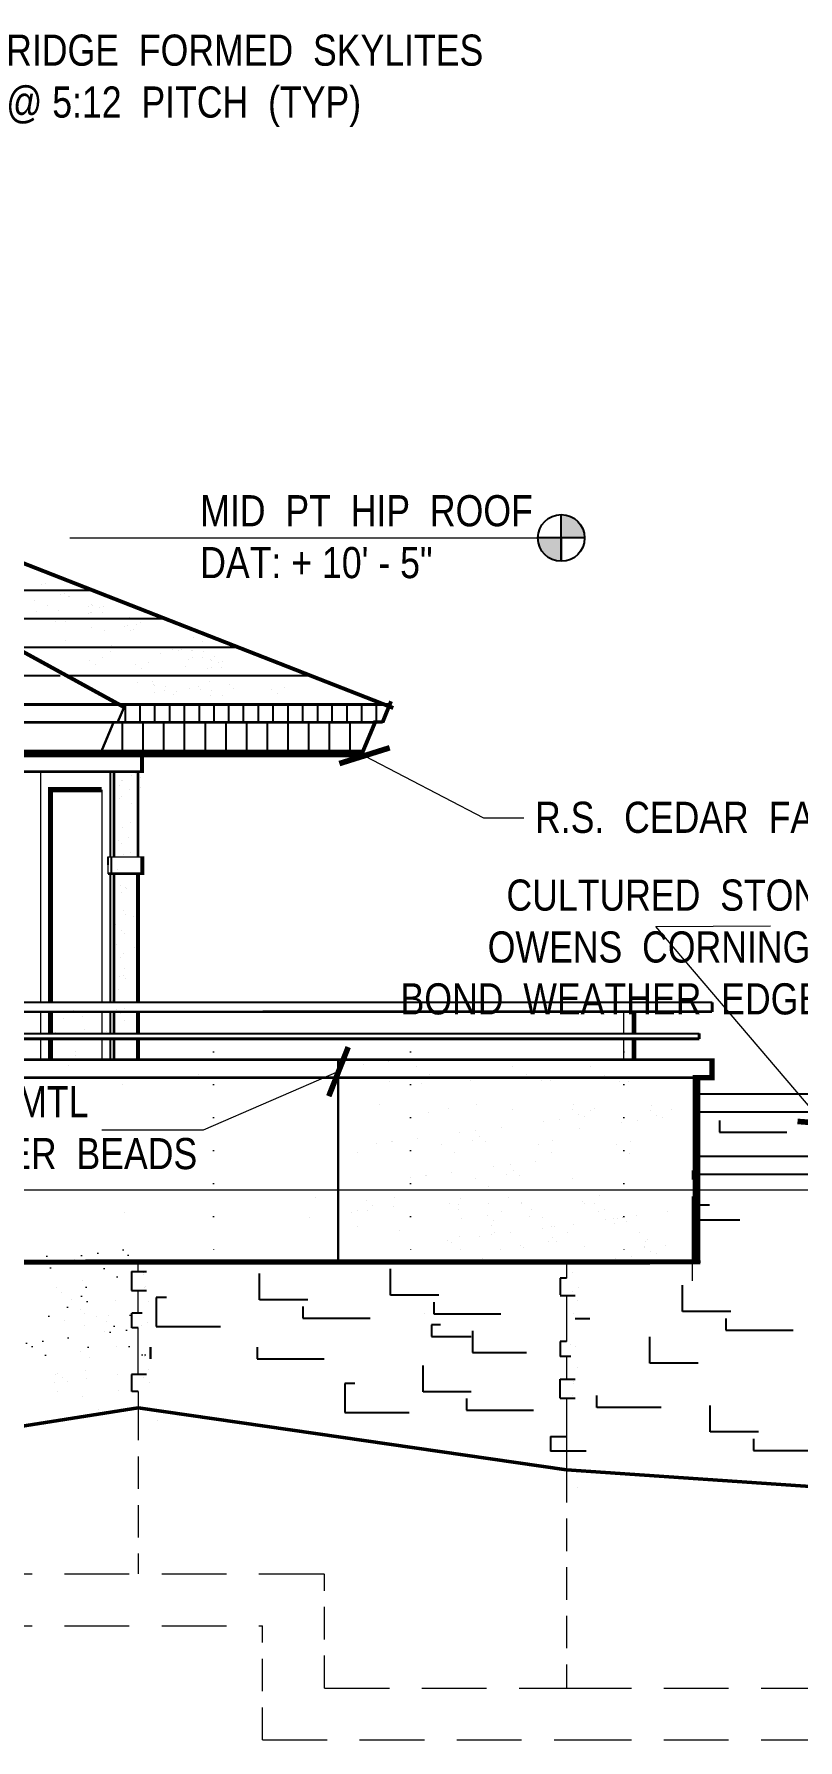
# Model space of a CAD drawing. Header units: inches. Extents: x 913 to 4010, y 85 to 6286.
# Drawn here: x 3521 to 3668.3, y 309.5 to 638.3 of the extents above; entities that cross this region are included whole.
import ezdxf

# ---------------------------------------------------------------- set-up
doc = ezdxf.new("R2010")
doc.units = ezdxf.units.IN
doc.header["$MEASUREMENT"] = 0
doc.linetypes.add('DOT2', pattern=[0.125, 0, -0.125])
doc.linetypes.add('HIDDEN', pattern=[0.375, 0.25, -0.125])
for name, color, linetype, lineweight in [('BALCONY', 7, 'Continuous', 9), ('FINISHED GRADE', 3, 'Continuous', 50), ('FOUNDATION', 7, 'HIDDEN', 20)]:
    doc.layers.add(name, color=color, linetype=linetype, lineweight=lineweight)
for name, color, linetype in [('DIMENSIONS', 3, 'Continuous'), ('LLFOUND', 7, 'Continuous'), ('NORTH_ELEVATION', 7, 'Continuous'), ('SOUTH_ELEVATION', 7, 'Continuous'), ('SOUTH_ELEVATION_TEXT', 7, 'Continuous')]:
    doc.layers.add(name, color=color, linetype=linetype)
doc.styles.add('ARCHENT', font='technical.ttf', dxfattribs={"height": 6})
doc.styles.add('ARCHENTLTD', font='technical.ttf', dxfattribs={"height": 0.1875})
doc.dimstyles.new('ARCHENTLTD', dxfattribs={"dimscale": 0.05, "dimtxt": 0.1875, "dimasz": 3, "dimexe": 9, "dimexo": 1, "dimgap": 2.5, "dimtad": 0, "dimdec": 1, "dimzin": 1, "dimdsep": 46, "dimlunit": 4, "dimtxsty": 'ARCHENTLTD', "dimblk": 'ARCHTICK', "dimcen": 6, "dimclrd": 256, "dimclre": 256, "dimclrt": 256, "dimaunit": 1, "dimadec": 0, "dimazin": 0, "dimtfac": 1, "dimtdec": 1, "dimtofl": 0, "dimtmove": 1, "dimatfit": 3, "dimldrblk": 'ARCHTICK', "dimfxl": 1, "dimfrac": 2, "dimtolj": 1, "dimtzin": 0, "dimlwd": 9, "dimlwe": 9, "dimarcsym": 0})

# ---------------------------------------------------------------- blocks, each defined once
blk = doc.blocks.new('_ArchTick')
at = {"color": 0, "linetype": 'ByBlock', "const_width": 0.15}
blk.add_lwpolyline([(-0.5, -0.5), (0.5, 0.5)], dxfattribs=at)

msp = doc.modelspace()

# ---------------------------------------------------------------- hatches: boundary and pattern name
at = {"layer": 'SOUTH_ELEVATION', "linetype": 'Continuous', "lineweight": 20, "ltscale": 0.75}
h = msp.add_hatch(dxfattribs=at)
h.set_pattern_fill('AR-SAND', scale=6, style=0)
h.set_pattern_definition([(37.5, (2792.197, 1797.09), (-0.37796, 11.56094), [0, -9.12, 0, -10.2, 0, -9.75]), (7.5, (2792.197, 1797.09), (10.61866, 16.93288), [0, -4.92, 0, -8.22, 0, -3.15]), (327.5, (2784.817, 1797.09), (18.68485, 0.033954), [0, -3, 0, -10.8, 0, -14.1]), (317.5, (2784.817, 1797.09), (18.03676, 5.26605), [0, -1.5, 0, -7.08, 0, -8.1])])
h.paths.add_polyline_path([(3541.75, 383.04), (3542.41, 383.04), (3542.41, 404.03), (3472.78, 404.03), (3472.78, 383.04)])
at = {"layer": 'SOUTH_ELEVATION_TEXT', "linetype": 'Continuous', "ltscale": 0.5}
h = msp.add_hatch(color=7, dxfattribs=at)
h.paths.add_polyline_path([(3622.65, 545.7), (3622.65, 541.2), (3627.15, 541.2, 0.414214)])
h.paths.add_polyline_path([(3622.65, 536.7), (3622.65, 541.2), (3618.15, 541.2, 0.414214)])

# ---------------------------------------------------------------- linework, layer by layer
at = {"layer": 'BALCONY', "color": 7, "linetype": 'DOT2', "lineweight": 9, "ltscale": 50}
msp.add_line((3634.72, 442.16), (3634.72, 401.64), dxfattribs=at)
at = {"layer": 'DIMENSIONS', "color": 7, "linetype": 'Continuous', "lineweight": 9, "ltscale": 150}
msp.add_line((3527.87, 541.2), (3622.65, 541.2), dxfattribs=at)
at = {"layer": 'FINISHED GRADE', "color": 3}
for p, q in [((3503.38, 367.52, -0.34), (3541, 373.52)), ((3541, 373.52), (3623.62, 361.52)), ((3623.62, 361.52), (3712.35, 355.55))]:
    msp.add_line(p, q, dxfattribs=at)
at = {"layer": 'FOUNDATION', "color": 7, "ltscale": 25}
for p, q in [((3541, 373.52), (3541, 341.49)), ((3623.68, 361.52), (3623.68, 319.49))]:
    msp.add_line(p, q, dxfattribs=at)
at = {"layer": 'FOUNDATION', "ltscale": 25}
for p, q in [((3577, 319.49), (3577, 341.49)), ((3565, 309.49), (3565, 331.49))]:
    msp.add_line(p, q, dxfattribs=at)
at = {"layer": 'NORTH_ELEVATION', "color": 93, "linetype": 'Continuous', "ltscale": 0.5}
for p, q in [((3497.14, 531.16), (3532.12, 531.16)), ((3507.17, 525.66), (3546.18, 525.66)), ((3517.2, 520.16), (3560.23, 520.16)), ((3299.14, 514.66), (3525.95, 514.66)), ((3527.22, 514.66), (3574.29, 514.66)), ((3538.54, 509.16), (3538.54, 505.66)), ((3541.37, 509.16), (3541.37, 505.66)), ((3544.2, 509.16), (3544.2, 505.66)), ((3547.07, 509.16), (3547.07, 505.66)), ((3549.9, 509.16), (3549.9, 505.66)), ((3552.77, 509.16), (3552.77, 505.66)), ((3555.6, 509.16), (3555.6, 505.66)), ((3558.48, 509.16), (3558.48, 505.66)), ((3561.31, 509.16), (3561.31, 505.66)), ((3564.18, 509.16), (3564.18, 505.66)), ((3567.01, 509.16), (3567.01, 505.66)), ((3569.88, 509.16), (3569.88, 505.66)), ((3572.71, 509.16), (3572.71, 505.66)), ((3575.59, 509.16), (3575.59, 505.66)), ((3578.41, 509.16), (3578.41, 505.66)), ((3581.29, 509.16), (3581.29, 505.66)), ((3584.12, 509.16), (3584.12, 505.66)), ((3586.95, 509.16), (3586.95, 505.66)), ((2431, 505.66), (3588.17, 505.66))]:
    msp.add_line(p, q, dxfattribs=at)
at = {"layer": 'NORTH_ELEVATION', "color": 93, "linetype": 'Continuous', "lineweight": 20, "ltscale": 0.5}
for p, q in [((3522.45, 532.16), (3522.45, 532.16)), ((3526.13, 530.3), (3526.13, 530.3)), ((3527.59, 529.93), (3527.59, 529.93)), ((3521.38, 526.96), (3521.38, 526.96)), ((3523.53, 528.21), (3523.53, 528.21)), ((3531.44, 526.57), (3531.44, 526.57)), ((3533.58, 527.82), (3533.58, 527.82)), ((3525.06, 525.11), (3525.06, 525.11)), ((3532.05, 523.86), (3532.05, 523.86)), ((3539.48, 523.35), (3539.48, 523.35)), ((3540.72, 524.59), (3540.72, 524.59)), ((3526.96, 521.36), (3526.96, 521.36)), ((3535.82, 520.48), (3535.82, 520.48)), ((3545.48, 520.24), (3545.48, 520.24)), ((3547.61, 519.78), (3547.61, 519.78)), ((3532.85, 516.89), (3532.85, 516.89)), ((3534.09, 518.13), (3534.09, 518.13)), ((3542.95, 517.25), (3542.95, 517.25)), ((3550.78, 517.85), (3550.78, 517.85)), ((3556.6, 517.24), (3556.6, 517.24)), ((3540.98, 513.32), (3540.98, 513.32)), ((3541.71, 516.01), (3541.71, 516.01)), ((3554.45, 516), (3554.45, 516)), ((3543.98, 512.89), (3543.98, 512.89)), ((3544.15, 511.39), (3544.15, 511.39)), ((3546.3, 512.64), (3546.3, 512.64)), ((3555.16, 511.76), (3555.16, 511.76)), ((3558.69, 512.94), (3558.69, 512.94)), ((3559.5, 512.21), (3559.5, 512.21)), ((3567.94, 511.19), (3567.94, 511.19)), ((3569.18, 512.42), (3569.18, 512.42))]:
    msp.add_line(p, q, dxfattribs=at)
at = {"layer": 'NORTH_ELEVATION', "color": 83, "linetype": 'Continuous', "lineweight": 20, "ltscale": 0.5}
for p, q in [((3523.14, 532.39), (3523.14, 532.39)), ((3526.81, 530.53), (3526.81, 530.53)), ((3531.95, 528.3), (3531.95, 528.3)), ((3532.12, 526.8), (3532.12, 526.8)), ((3534.27, 528.05), (3534.27, 528.05)), ((3540.16, 523.58), (3540.16, 523.58)), ((3541.4, 524.82), (3541.4, 524.82)), ((3548.29, 520.01), (3548.29, 520.01)), ((3551.28, 519.58), (3551.28, 519.58)), ((3551.46, 518.08), (3551.46, 518.08)), ((3553.6, 519.33), (3553.6, 519.33)), ((3554.96, 517.72), (3554.96, 517.72)), ((3557.28, 517.47), (3557.28, 517.47)), ((3555.13, 516.23), (3555.13, 516.23))]:
    msp.add_line(p, q, dxfattribs=at)
at = {"layer": 'NORTH_ELEVATION', "color": 93, "linetype": 'Continuous', "lineweight": 30, "ltscale": 0.5}
msp.add_line((1372.12, 509.16), (3589.58, 509.16), dxfattribs=at)
at = {"layer": 'NORTH_ELEVATION', "color": 7, "linetype": 'Continuous', "ltscale": 0.5}
for q in [(3580.55, 499.66), (3580.55, 499.66), (3584.21, 499.66)]:
    msp.add_line((2564.37, 499.66), q, dxfattribs=at)
at = {"layer": 'NORTH_ELEVATION', "color": 49, "linetype": 'Continuous', "ltscale": 0.25}
msp.add_line((3541.75, 499.66), (3541.75, 496.16), dxfattribs=at)
at = {"layer": 'NORTH_ELEVATION', "color": 7, "linetype": 'Continuous', "lineweight": 9, "ltscale": 0.5}
for p, q in [((3522.19, 496.16, -1), (3522.19, 451.66, -1)), ((3522.19, 449.85, -1), (3522.19, 445.66, -1)), ((3522.19, 444.64, -1), (3522.19, 440.62, -1))]:
    msp.add_line(p, q, dxfattribs=at)
at = {"layer": 'NORTH_ELEVATION', "color": 7, "linetype": 'Continuous', "lineweight": 20, "ltscale": 0.5}
for p, q in [((3534.01, 492.67, -0.34), (3534.01, 451.66, -0.34)), ((3534.01, 449.85, -0.34), (3534.01, 445.66, -0.34)), ((3534.01, 444.64, -0.34), (3534.01, 440.62, -0.34)), ((3525.67, 440.76), (3525.67, 440.76)), ((3527.56, 439.55), (3527.56, 439.55)), ((3552.59, 437.72, 48312), (3552.59, 437.72, 48312)), ((3528.59, 434.56, 48312), (3528.59, 434.56, 48312)), ((3537.96, 435.79, 48312), (3537.96, 435.79, 48312)), ((3538.46, 411.09, 48312), (3538.46, 411.09, 48312)), ((3530.3, 398.11), (3530.3, 398.11)), ((3525.35, 396.62), (3525.35, 396.62)), ((3526.19, 395.66), (3526.19, 395.66)), ((3528.09, 394.45), (3528.09, 394.45)), ((3529.82, 392.51), (3529.82, 392.51)), ((3530.65, 391.75), (3530.65, 391.75)), ((3535.29, 391.37), (3535.29, 391.37)), ((3536.65, 394.1), (3536.65, 394.1)), ((3526.83, 390.25), (3526.83, 390.25)), ((3530.58, 389.44), (3530.58, 389.44)), ((3532.95, 391.06), (3532.95, 391.06)), ((3534.57, 388.16), (3534.57, 388.16)), ((3534.92, 390.09), (3534.92, 390.09)), ((3536.93, 385.42), (3536.93, 385.42)), ((3529.82, 384.39), (3529.82, 384.39)), ((3531.72, 383.18), (3531.72, 383.18)), ((3524.98, 378.36), (3524.98, 378.36)), ((3525.15, 379.88), (3525.15, 379.88)), ((3525.52, 380.11), (3525.52, 380.11)), ((3526.35, 379.35), (3526.35, 379.35)), ((3527.32, 378.67), (3527.32, 378.67)), ((3530.86, 380.77), (3530.86, 380.77)), ((3530.98, 379.15), (3530.98, 379.15)), ((3537.09, 379.95), (3537.09, 379.95)), ((3525.44, 376.6), (3525.44, 376.6)), ((3530.26, 375.76), (3530.26, 375.76)), ((3537.22, 376.75), (3537.22, 376.75)), ((3531.15, 372.1), (3531.15, 372.1)), ((3533.46, 373.12), (3533.46, 373.12))]:
    msp.add_line(p, q, dxfattribs=at)
at = {"layer": 'NORTH_ELEVATION', "color": 49, "linetype": 'Continuous', "ltscale": 0.5}
for p, q in [((3535.19, 479.72), (3535.19, 478.22)), ((3535.85, 479.72), (3535.85, 476.47)), ((3541.7, 479.72), (3541.7, 478.22)), ((2531.99, 437.16), (3651.72, 437.16))]:
    msp.add_line(p, q, dxfattribs=at)
at = {"layer": 'NORTH_ELEVATION', "color": 49, "linetype": 'Continuous', "lineweight": 20, "ltscale": 0.5}
for q in [(3542.21, 479.72), (3535.19, 476.47)]:
    msp.add_line((3535.19, 479.72), q, dxfattribs=at)
at = {"layer": 'NORTH_ELEVATION', "color": 103, "linetype": 'Continuous', "ltscale": 0.5}
for p, q in [((3651.72, 451.66), (2195.88, 451.66)), ((2531.99, 445.66), (3649.22, 445.66))]:
    msp.add_line(p, q, dxfattribs=at)
at = {"layer": 'NORTH_ELEVATION', "color": 23, "linetype": 'Continuous', "ltscale": 0.5}
for p, q in [((3536.05, 452.05), (3536.05, 452.05)), ((3526.66, 448.49), (3526.66, 448.49)), ((3528.6, 450.13), (3528.6, 450.13)), ((3530.31, 448.97), (3530.31, 448.97)), ((3536.43, 449.77), (3536.43, 449.77)), ((3525.12, 445.86), (3525.12, 445.86)), ((3530.76, 446.46), (3530.76, 446.46)), ((3534.95, 446.12), (3534.95, 446.12)), ((3528.88, 441.46), (3528.88, 441.46)), ((3529.03, 442.27), (3529.03, 442.27)), ((3528.8, 402.16), (3528.8, 402.16)), ((3531.28, 401.36), (3531.28, 401.36))]:
    msp.add_line(p, q, dxfattribs=at)
at = {"layer": 'NORTH_ELEVATION', "color": 103, "lineweight": 40, "ltscale": 25}
for p, q in [((3651.72, 451.66), (3651.72, 449.87)), ((3649.22, 445.66), (3649.22, 444.64))]:
    msp.add_line(p, q, dxfattribs=at)
at = {"layer": 'NORTH_ELEVATION', "color": 103, "lineweight": 20, "ltscale": 25}
for p, q in [((3634.72, 445.66), (3634.72, 449.87)), ((3634.72, 440.62), (3634.72, 444.64))]:
    msp.add_line(p, q, dxfattribs=at)
at = {"layer": 'NORTH_ELEVATION', "color": 103, "lineweight": 60, "ltscale": 25}
for p, q in [((3636.72, 445.66), (3636.72, 449.87)), ((3636.72, 440.62), (3636.72, 444.64))]:
    msp.add_line(p, q, dxfattribs=at)
at = {"layer": 'NORTH_ELEVATION', "color": 103, "linetype": 'Continuous', "lineweight": 40, "ltscale": 0.5}
msp.add_line((3649.22, 444.64), (2198.6, 444.64), dxfattribs=at)
at = {"layer": 'NORTH_ELEVATION', "color": 27}
for p, q in [((3715.72, 433.99), (3648.72, 433.99)), ((3715.72, 430.49), (3648.72, 430.49)), ((3752.02, 421.99), (3648.72, 421.99)), ((3752.02, 418.49), (3648.72, 418.49))]:
    msp.add_line(p, q, dxfattribs=at)
at = {"layer": 'NORTH_ELEVATION', "color": 27, "linetype": 'Continuous', "lineweight": 20, "ltscale": 0.5}
for p, q in [((3542.06, 399.56), (3542.06, 399.56)), ((3624.74, 399.56), (3624.74, 399.56)), ((3542.33, 396.62), (3542.33, 396.62)), ((3624.72, 395.85), (3624.72, 395.85)), ((3625.91, 396.77), (3625.91, 396.77)), ((3543.04, 393.97), (3543.04, 393.97)), ((3625.02, 391.74), (3625.02, 391.74)), ((3541.65, 389.43), (3541.65, 389.43)), ((3542.74, 389.86), (3542.74, 389.86)), ((3624.33, 385.74), (3624.33, 385.74)), ((3625.42, 385.31), (3625.42, 385.31)), ((3542.34, 383.43), (3542.34, 383.43)), ((3542.04, 379.32), (3542.04, 379.32)), ((3543.23, 378.4), (3543.23, 378.4)), ((3625.01, 378.54), (3625.01, 378.54)), ((3625.72, 381.2), (3625.72, 381.2)), ((3625.78, 358.22), (3625.78, 358.22))]:
    msp.add_line(p, q, dxfattribs=at)
at = {"layer": 'NORTH_ELEVATION', "linetype": 'HIDDEN', "lineweight": 5, "ltscale": 50}
for p, q in [((3039.32, 341.49), (3577, 341.49)), ((3039.32, 331.49), (3565, 331.49)), ((3577, 319.49), (3623.68, 319.49)), ((3623.68, 319.49), (3756.84, 319.49)), ((3565, 309.49), (3623.68, 309.49)), ((3623.68, 309.49), (3756.84, 309.49))]:
    msp.add_line(p, q, dxfattribs=at)
at = {"layer": 'NORTH_ELEVATION', "color": 93, "linetype": 'Continuous', "ltscale": 0.5}
for points, const_width in [([(3429.56, 568.23), (3538.51, 508.47)], 0.75), ([(3437.38, 568.23), (3590.24, 508.42)], 0.75), ([(1408.4, 509.04), (3589.53, 509.04)], 0.5), ([(1407.04, 505.66), (3588.17, 505.67)], 0.5), ([(3588.42, 505.78), (3586.4, 505.78)], 0.5)]:
    msp.add_lwpolyline(points, dxfattribs=dict(at, const_width=const_width))
at = {"layer": 'NORTH_ELEVATION', "color": 7, "linetype": 'Continuous', "ltscale": 0.5}
for points, const_width in [([(3541.75, 496.16), (3039.36, 496.16)], 0.5), ([(3536.36, 496.16), (3536.36, 479.72)], 0.5), ([(3541, 496.16), (3541, 479.73)], 0.5), ([(3542.2, 476.47), (3535.19, 476.47)], 0.5), ([(3651.72, 440.62), (2195.99, 440.62), (2195.99, 436.91)], 0.5), ([(3651.72, 440.87), (3651.72, 437.16), (3648.01, 437.16)], 1), ([(2195.99, 436.91), (3651.72, 437.16)], 0.5), ([(3649.47, 401.64), (2199.1, 401.16)], 1)]:
    msp.add_lwpolyline(points, dxfattribs=dict(at, const_width=const_width))
at = {"layer": 'NORTH_ELEVATION', "color": 7, "linetype": 'Continuous', "ltscale": 0.5, "elevation": -0.34}
for points, const_width in [([(3534.01, 492.67), (3524.12, 492.67), (3524.12, 451.66)], 1), ([(3536.36, 476.47), (3536.36, 451.66)], 0.5), ([(3524.12, 449.85), (3524.12, 445.66)], 1), ([(3536.36, 449.85), (3536.36, 445.66)], 0.5), ([(3524.12, 444.64), (3524.12, 440.62)], 1), ([(3536.36, 444.64), (3536.36, 440.62)], 0.5)]:
    msp.add_lwpolyline(points, dxfattribs=dict(at, const_width=const_width))
at = {"layer": 'NORTH_ELEVATION', "color": 103, "linetype": 'Continuous', "ltscale": 0.5, "const_width": 0.5}
msp.add_lwpolyline([(2195.88, 449.62), (3651.72, 449.87)], dxfattribs=at)
at = {"layer": 'SOUTH_ELEVATION', "color": 93, "linetype": 'Continuous', "lineweight": 20, "ltscale": 0.75}
for p, q in [((3527.84, 529.85, 1), (3527.84, 529.85, 1)), ((3531.52, 527.99, 1), (3531.52, 527.99, 1)), ((3527, 525.11, 1), (3527, 525.11, 1)), ((3526.75, 520.12, 1), (3526.75, 520.12, 1)), ((3553.42, 521.26, 1), (3553.42, 521.26, 1)), ((3535.61, 519.24, 1), (3535.61, 519.24, 1)), ((3545.27, 519, 1), (3545.27, 519, 1)), ((3554.8, 513.56, 1), (3554.8, 513.56, 1)), ((3544.23, 512.81, 1), (3544.23, 512.81, 1)), ((3547.91, 510.95, 1), (3547.91, 510.95, 1)), ((3553.09, 511.93, 1), (3553.09, 511.93, 1))]:
    msp.add_line(p, q, dxfattribs=at)
at = {"layer": 'SOUTH_ELEVATION', "color": 93, "linetype": 'Continuous', "lineweight": 20, "ltscale": 0.5}
for p, q in [((3521.03, 529.08), (3521.03, 529.08)), ((3525.68, 527.26), (3525.68, 527.26)), ((3534.46, 523.34), (3534.46, 523.34)), ((3538.3, 524.07), (3538.3, 524.07)), ((3550.43, 519.97), (3550.43, 519.97)), ((3551.67, 522.09), (3551.67, 522.09)), ((3531.68, 517.61), (3531.68, 517.61)), ((3540.54, 516.73), (3540.54, 516.73)), ((3548.78, 519.45), (3548.78, 519.45)), ((3550.19, 516.49), (3550.19, 516.49)), ((3543.8, 513.51), (3543.8, 513.51)), ((3546.16, 511.79), (3546.16, 511.79)), ((3548.44, 511.69), (3548.44, 511.69)), ((3551.02, 512.11), (3551.02, 512.11)), ((3552.66, 512.63), (3552.66, 512.63)), ((3555.02, 510.91), (3555.02, 510.91)), ((3557.3, 510.82), (3557.3, 510.82)), ((3566.77, 511.9), (3566.77, 511.9)), ((3575.51, 506.43), (3575.51, 506.43))]:
    msp.add_line(p, q, dxfattribs=at)
at = {"layer": 'SOUTH_ELEVATION', "color": 83, "linetype": 'Continuous', "lineweight": 20, "ltscale": 0.5}
for p, q in [((3531.79, 526.8), (3531.79, 526.8)), ((3538.98, 524.3), (3538.98, 524.3)), ((3549.46, 519.68), (3549.46, 519.68)), ((3551.11, 520.2), (3551.11, 520.2)), ((3555.75, 518.39), (3555.75, 518.39))]:
    msp.add_line(p, q, dxfattribs=at)
at = {"layer": 'SOUTH_ELEVATION', "color": 83, "linetype": 'Continuous', "lineweight": 20, "ltscale": 0.75}
for p, q in [((3532.2, 528.22, 1), (3532.2, 528.22, 1)), ((3534.06, 526.81, 1), (3534.06, 526.81, 1)), ((3551.54, 519.5, 1), (3551.54, 519.5, 1)), ((3553.4, 518.09, 1), (3553.4, 518.09, 1)), ((3555.22, 517.64, 1), (3555.22, 517.64, 1)), ((3557.07, 516.23, 1), (3557.07, 516.23, 1))]:
    msp.add_line(p, q, dxfattribs=at)
at = {"layer": 'SOUTH_ELEVATION', "color": 31, "linetype": 'Continuous', "lineweight": 20, "ltscale": 0.5}
for p, q in [((3538.76, 525.61), (3538.76, 525.61)), ((3539.44, 525.84), (3539.44, 525.84))]:
    msp.add_line(p, q, dxfattribs=at)
at = {"layer": 'SOUTH_ELEVATION', "color": 93, "linetype": 'Continuous', "lineweight": 30, "ltscale": 50}
for p, q in [((3537.05, 505.66), (3538.49, 509.05)), ((3536.3, 505.66), (3537.05, 505.66))]:
    msp.add_line(p, q, dxfattribs=at)
at = {"layer": 'SOUTH_ELEVATION', "color": 7, "linetype": 'Continuous', "lineweight": 30, "ltscale": 50}
msp.add_line((3533.75, 499.66), (3536.3, 505.66), dxfattribs=at)
at = {"layer": 'SOUTH_ELEVATION', "color": 49, "linetype": 'Continuous', "ltscale": 0.5}
for p, q in [((3537.93, 505.74), (3537.93, 499.66)), ((3541.92, 505.74), (3541.92, 499.66)), ((3545.92, 505.74), (3545.92, 499.66)), ((3549.92, 505.74), (3549.92, 499.66)), ((3553.92, 505.74), (3553.92, 499.66)), ((3557.92, 505.74), (3557.92, 499.66)), ((3561.92, 505.74), (3561.92, 499.66)), ((3565.92, 505.74), (3565.92, 499.66)), ((3569.92, 505.74), (3569.92, 499.66)), ((3573.88, 505.74), (3573.88, 499.66)), ((3577.88, 505.74), (3577.88, 499.66)), ((3581.88, 505.74), (3581.88, 499.66))]:
    msp.add_line(p, q, dxfattribs=at)
at = {"layer": 'SOUTH_ELEVATION', "color": 37, "linetype": 'Continuous', "ltscale": 0.5}
for p, q in [((3535.63, 496.16), (3535.63, 479.72)), ((3539.8, 495.46, -0.57), (3539.8, 495.46, -0.57)), ((3540.57, 495.87, -0.57), (3540.57, 495.87, -0.57)), ((3536.26, 483.46, -0.57), (3536.26, 483.46, -0.57)), ((3536.29, 480.24, -0.57), (3536.29, 480.24, -0.57)), ((3537.26, 482.96, -0.57), (3537.26, 482.96, -0.57)), ((3537.13, 477.36, -0.57), (3537.13, 477.36, -0.57)), ((3535.63, 476.47), (3535.63, 451.66)), ((3537.54, 474.28, -0.57), (3537.54, 474.28, -0.57)), ((3538.59, 473.74, -0.57), (3538.59, 473.74, -0.57)), ((3538.81, 473.61, -0.57), (3538.81, 473.61, -0.57)), ((3536.25, 473.44, -0.57), (3536.25, 473.44, -0.57)), ((3536.57, 471.57, -0.57), (3536.57, 471.57, -0.57)), ((3537.79, 472.78, -0.57), (3537.79, 472.78, -0.57)), ((3538.18, 469.35, -0.57), (3538.18, 469.35, -0.57)), ((3538.65, 468.68, -0.57), (3538.65, 468.68, -0.57)), ((3540.08, 468.14, -0.57), (3540.08, 468.14, -0.57)), ((3536.71, 466.72, -0.57), (3536.71, 466.72, -0.57)), ((3537.82, 465.61, -0.57), (3537.82, 465.61, -0.57)), ((3538.37, 464.89, -0.57), (3538.37, 464.89, -0.57)), ((3536.86, 462.89, -0.57), (3536.86, 462.89, -0.57)), ((3537.55, 460.41, -0.57), (3537.55, 460.41, -0.57)), ((3538.28, 461.19, -0.57), (3538.28, 461.19, -0.57)), ((3540.39, 462.33, -0.57), (3540.39, 462.33, -0.57)), ((3541.18, 462.61, -0.57), (3541.18, 462.61, -0.57)), ((3536.53, 452.49, -0.57), (3536.53, 452.49, -0.57)), ((3535.63, 449.85), (3535.63, 445.66)), ((3535.63, 444.64), (3535.63, 440.62))]:
    msp.add_line(p, q, dxfattribs=at)
at = {"layer": 'SOUTH_ELEVATION', "color": 7, "linetype": 'Continuous', "lineweight": 20, "ltscale": 0.5}
for p, q in [((3537.38, 493.48, -0.57), (3537.38, 493.48, -0.57)), ((3537.8, 494.45, -0.57), (3537.8, 494.45, -0.57)), ((3538.08, 494.46, -0.57), (3538.08, 494.46, -0.57)), ((3541.4, 495.11, -0.57), (3541.4, 495.11, -0.57)), ((3537.52, 490.9, -0.57), (3537.52, 490.9, -0.57)), ((3537.86, 491.43, -0.57), (3537.86, 491.43, -0.57)), ((3539.27, 492.72, -0.57), (3539.27, 492.72, -0.57)), ((3539.77, 490.1, -0.57), (3539.77, 490.1, -0.57)), ((3541.43, 493.07, -0.57), (3541.43, 493.07, -0.57)), ((3538.1, 485.33, -0.57), (3538.1, 485.33, -0.57)), ((3539.11, 483.42, -0.57), (3539.11, 483.42, -0.57)), ((3539.64, 486.32, -0.57), (3539.64, 486.32, -0.57)), ((3537.8, 482.23, -0.57), (3537.8, 482.23, -0.57)), ((3538.16, 480.27, -0.57), (3538.16, 480.27, -0.57)), ((3539.56, 480.47, -0.57), (3539.56, 480.47, -0.57)), ((3541.01, 482.21, -0.57), (3541.01, 482.21, -0.57)), ((3538.47, 458.18, -0.57), (3538.47, 458.18, -0.57)), ((3537.14, 454.22, -0.57), (3537.14, 454.22, -0.57)), ((3537.35, 456.63, -0.57), (3537.35, 456.63, -0.57)), ((3538.11, 456.94, -0.57), (3538.11, 456.94, -0.57)), ((3538.65, 456.22, -0.57), (3538.65, 456.22, -0.57)), ((3536.88, 450.21, -0.57), (3536.88, 450.21, -0.57)), ((3537.71, 449.45, -0.57), (3537.71, 449.45, -0.57)), ((3538.39, 448.27, -0.57), (3538.39, 448.27, -0.57)), ((3538.43, 450.42, -0.57), (3538.43, 450.42, -0.57))]:
    msp.add_line(p, q, dxfattribs=at)
at = {"layer": 'SOUTH_ELEVATION', "color": 37, "linetype": 'DOT2', "lineweight": 9, "ltscale": 50}
msp.add_line((3555.58, 442.16), (3555.58, 401.65), dxfattribs=at)
at = {"layer": 'SOUTH_ELEVATION', "color": 37, "linetype": 'DOT2', "lineweight": 20, "ltscale": 50}
msp.add_line((3593.58, 442.16), (3593.58, 401.65), dxfattribs=at)
at = {"layer": 'SOUTH_ELEVATION', "color": 37, "linetype": 'Continuous', "lineweight": 30, "ltscale": 0.5}
msp.add_line((3579.58, 440.62), (3579.58, 401.65), dxfattribs=at)
at = {"layer": 'SOUTH_ELEVATION', "color": 7, "linetype": 'Continuous', "lineweight": 20, "ltscale": 0.75}
for p, q in [((3584.5, 439.64), (3584.5, 439.64)), ((3589.38, 440.28), (3589.38, 440.28)), ((3594.63, 439.35), (3594.63, 439.35)), ((3597.16, 437.74), (3597.16, 437.74)), ((3613.32, 439.39), (3613.32, 439.39)), ((3615.85, 437.77), (3615.85, 437.77)), ((3628.36, 439.23), (3628.36, 439.23)), ((3630.89, 437.62), (3630.89, 437.62)), ((3589.44, 436.44), (3589.44, 436.44)), ((3594.56, 437.07), (3594.56, 437.07)), ((3595.67, 436.05), (3595.67, 436.05)), ((3605.14, 436.64), (3605.14, 436.64)), ((3618.92, 436.54), (3618.92, 436.54)), ((3620.49, 436.57), (3620.49, 436.57)), ((3633.96, 436.38), (3633.96, 436.38)), ((3635.53, 436.41), (3635.53, 436.41)), ((3587.59, 431.9), (3587.59, 431.9)), ((3600.89, 431.27), (3600.89, 431.27)), ((3606.27, 431.94), (3606.27, 431.94)), ((3613.25, 431.02), (3613.25, 431.02)), ((3624.89, 431.06), (3624.89, 431.06)), ((3624.96, 431.97), (3624.96, 431.97)), ((3628.29, 430.86), (3628.29, 430.86)), ((3628.96, 431.22), (3628.96, 431.22)), ((3639.93, 430.9), (3639.93, 430.9)), ((3640, 431.81), (3640, 431.81)), ((3644, 431.06), (3644, 431.06)), ((3597.05, 430.43), (3597.05, 430.43)), ((3611.06, 427.6), (3611.06, 427.6)), ((3619.21, 428.67), (3619.21, 428.67)), ((3622.34, 429.09), (3622.34, 429.09)), ((3626, 430.05), (3626, 430.05)), ((3627.21, 429.73), (3627.21, 429.73)), ((3634.25, 428.52), (3634.25, 428.52)), ((3637.37, 428.93), (3637.37, 428.93)), ((3641.04, 429.89), (3641.04, 429.89)), ((3642.25, 429.57), (3642.25, 429.57)), ((3586.91, 424.42), (3586.91, 424.42)), ((3589.81, 424.88), (3589.81, 424.88)), ((3590.03, 424.83), (3590.03, 424.83)), ((3594.91, 425.47), (3594.91, 425.47)), ((3599.48, 424.33), (3599.48, 424.33)), ((3603.06, 426.55), (3603.06, 426.55)), ((3605.52, 425.08), (3605.52, 425.08)), ((3606.18, 426.96), (3606.18, 426.96)), ((3606.86, 425.8), (3606.86, 425.8)), ((3607.96, 424.78), (3607.96, 424.78)), ((3618.16, 424.36), (3618.16, 424.36)), ((3620.87, 425.01), (3620.87, 425.01)), ((3626.1, 427.44), (3626.1, 427.44)), ((3635.91, 424.85), (3635.91, 424.85)), ((3583.33, 422.68), (3583.33, 422.68)), ((3602.01, 422.72), (3602.01, 422.72)), ((3617.64, 421.03), (3617.64, 421.03)), ((3620.7, 422.75), (3620.7, 422.75)), ((3633.2, 424.2), (3633.2, 424.2)), ((3635.73, 422.59), (3635.73, 422.59)), ((3593.48, 417.85), (3593.48, 417.85)), ((3596.39, 418.31), (3596.39, 418.31)), ((3596.61, 418.26), (3596.61, 418.26)), ((3601.49, 418.91), (3601.49, 418.91)), ((3606.05, 417.76), (3606.05, 417.76)), ((3609.64, 419.98), (3609.64, 419.98)), ((3612.09, 418.51), (3612.09, 418.51)), ((3612.76, 420.39), (3612.76, 420.39)), ((3613.43, 419.23), (3613.43, 419.23)), ((3614.54, 418.22), (3614.54, 418.22)), ((3624.74, 417.79), (3624.74, 417.79)), ((3608.58, 416.15), (3608.58, 416.15)), ((3575.14, 414.09), (3575.14, 414.09)), ((3582.24, 411.18), (3582.24, 411.18)), ((3583.29, 411.63), (3583.29, 411.63)), ((3585.05, 413.44), (3585.05, 413.44)), ((3585.36, 411.59), (3585.36, 411.59)), ((3586.15, 412.42), (3586.15, 412.42)), ((3590.24, 412.24), (3590.24, 412.24)), ((3590.49, 414.02), (3590.49, 414.02)), ((3601.02, 412.88), (3601.02, 412.88)), ((3602.88, 412.62), (3602.88, 412.62)), ((3602.91, 411.67), (3602.91, 411.67)), ((3603.26, 413.83), (3603.26, 413.83)), ((3608.51, 412.9), (3608.51, 412.9)), ((3611.04, 411.29), (3611.04, 411.29)), ((3612.55, 413.99), (3612.55, 413.99)), ((3615.03, 413.06), (3615.03, 413.06)), ((3615.03, 412.91), (3615.03, 412.91)), ((3616.93, 411.7), (3616.93, 411.7)), ((3626.81, 413.21), (3626.81, 413.21)), ((3627.2, 412.93), (3627.2, 412.93)), ((3629.04, 412.93), (3629.04, 412.93)), ((3629.73, 411.32), (3629.73, 411.32)), ((3629.99, 414.35), (3629.99, 414.35)), ((3630.94, 411.72), (3630.94, 411.72)), ((3643.22, 411.32), (3643.22, 411.32)), ((3574.09, 410.11), (3574.09, 410.11)), ((3583.26, 408.47), (3583.26, 408.47)), ((3603.31, 409.99), (3603.31, 409.99)), ((3608.44, 410.61), (3608.44, 410.61)), ((3609.23, 408.6), (3609.23, 408.6)), ((3609.54, 409.6), (3609.54, 409.6)), ((3616.46, 410.4), (3616.46, 410.4)), ((3618.99, 408.13), (3618.99, 408.13)), ((3619.02, 410.19), (3619.02, 410.19)), ((3620.74, 408.55), (3620.74, 408.55)), ((3621.33, 408.44), (3621.33, 408.44)), ((3624.99, 408.92), (3624.99, 408.92)), ((3631.11, 409.73), (3631.11, 409.73)), ((3632.8, 410.08), (3632.8, 410.08)), ((3632.9, 408.99), (3632.9, 408.99)), ((3633.45, 410.03), (3633.45, 410.03)), ((3634.37, 410.12), (3634.37, 410.12)), ((3634.47, 410.24), (3634.47, 410.24)), ((3635.3, 409.48), (3635.3, 409.48)), ((3637.11, 410.52), (3637.11, 410.52)), ((3591.37, 407.64), (3591.37, 407.64)), ((3600.77, 405.73), (3600.77, 405.73)), ((3601.47, 405.45), (3601.47, 405.45)), ((3602.93, 406.45), (3602.93, 406.45)), ((3606.88, 406.54), (3606.88, 406.54)), ((3609.22, 406.85), (3609.22, 406.85)), ((3609.74, 407.32), (3609.74, 407.32)), ((3612.88, 407.33), (3612.88, 407.33)), ((3614.76, 404.82), (3614.76, 404.82)), ((3620.15, 405.48), (3620.15, 405.48)), ((3620.94, 406.3), (3620.94, 406.3)), ((3621.77, 405.54), (3621.77, 405.54)), ((3623.76, 407.35), (3623.76, 407.35)), ((3627.1, 404.54), (3627.1, 404.54)), ((3627.13, 404.56), (3627.13, 404.56)), ((3637.77, 407.37), (3637.77, 407.37)), ((3638.77, 404.61), (3638.77, 404.61)), ((3638.84, 405.52), (3638.84, 405.52)), ((3639.21, 405.9), (3639.21, 405.9)), ((3642.84, 404.76), (3642.84, 404.76)), ((3603.16, 403.95), (3603.16, 403.95)), ((3610.93, 403.98), (3610.93, 403.98)), ((3615.32, 404.39), (3615.32, 404.39)), ((3638.61, 404.48), (3638.61, 404.48)), ((3639.88, 403.6), (3639.88, 403.6)), ((3641.09, 403.27), (3641.09, 403.27))]:
    msp.add_line(p, q, dxfattribs=at)
at = {"layer": 'SOUTH_ELEVATION', "color": 27, "linetype": 'Continuous', "ltscale": 0.5}
for p, q in [((3653.14, 428.89), (3653.14, 426.63)), ((3653.14, 426.63), (3666.12, 426.63)), ((3651.26, 412.59), (3649.23, 412.59)), ((3649.23, 412.59), (3649.23, 409.74)), ((3649.23, 409.74), (3657.11, 409.74)), ((3539.76, 399.79), (3539.76, 396.12)), ((3539.76, 399.79), (3542.61, 399.79)), ((3564.46, 394.33), (3564.46, 399.4)), ((3589.69, 395.2), (3589.69, 400.27)), ((3623.68, 398.52), (3622.46, 398.52)), ((3622.46, 398.52), (3622.46, 395.27)), ((3539.76, 396.13), (3542.61, 396.13)), ((3546.51, 394.8), (3544.53, 394.8)), ((3544.53, 394.8), (3544.53, 389.16)), ((3599, 395.2), (3589.69, 395.2)), ((3622.44, 395.18), (3625.29, 395.18)), ((3646.04, 392.06), (3646.04, 397.13)), ((3539.78, 388.9), (3539.78, 391.74)), ((3541.82, 391.74), (3539.78, 391.74)), ((3573.77, 394.33), (3564.46, 394.33)), ((3572.81, 393.02), (3572.81, 390.77)), ((3598.04, 393.89), (3598.04, 391.63)), ((3598.04, 391.63), (3611.01, 391.63)), ((3655.34, 392.06), (3646.04, 392.06)), ((3541, 388.9), (3539.78, 388.9)), ((3544.53, 389.16), (3556.94, 389.16)), ((3572.81, 390.77), (3585.79, 390.77)), ((3599.32, 389.5), (3597.62, 389.5)), ((3597.62, 389.5), (3597.62, 387.25)), ((3605.52, 388.37), (3605.52, 384.15)), ((3625.32, 390.72, 0.97), (3628.17, 390.72, 0.97)), ((3654.38, 390.75), (3654.38, 388.49)), ((3654.38, 388.49), (3667.36, 388.49)), ((3543.42, 382.93), (3543.42, 385.18)), ((3563.95, 385.19), (3563.95, 382.94)), ((3597.62, 387.25), (3605.24, 387.25)), ((3623.68, 386.27), (3622.46, 386.27)), ((3622.46, 386.27), (3622.46, 383.42)), ((3639.75, 382.14), (3639.75, 387.21)), ((3563.95, 382.94), (3576.92, 382.94)), ((3595.98, 376.59), (3595.98, 381.67)), ((3605.52, 384.15), (3615.96, 384.15)), ((3624.49, 383.42), (3622.46, 383.42)), ((3649.05, 382.14), (3639.75, 382.14)), ((3539.76, 379.98), (3542.61, 379.98)), ((3539.78, 376.64), (3539.78, 379.9)), ((3582.84, 378.22), (3580.87, 378.22)), ((3580.87, 378.22), (3580.87, 372.58)), ((3622.44, 379.04), (3625.29, 379.04)), ((3622.44, 375.38), (3622.44, 379.04)), ((3541, 376.64), (3539.78, 376.64)), ((3605.29, 376.59), (3595.98, 376.59)), ((3604.33, 375.28), (3604.33, 373.03)), ((3622.44, 375.38), (3625.29, 375.38)), ((3629.51, 373.6), (3629.51, 375.86)), ((3580.87, 372.58), (3593.28, 372.58)), ((3604.33, 373.03), (3617.3, 373.03)), ((3641.92, 373.6), (3629.51, 373.6)), ((3651.36, 368.86), (3651.36, 373.93)), ((3660.66, 368.86), (3651.36, 368.86)), ((3620.55, 367.96), (3620.55, 365.12)), ((3620.55, 367.96), (3623.68, 367.96)), ((3627.47, 365.12), (3620.55, 365.12)), ((3659.7, 367.55), (3659.7, 365.29)), ((3659.7, 365.29), (3672.68, 365.29))]:
    msp.add_line(p, q, dxfattribs=at)
at = {"layer": 'SOUTH_ELEVATION', "color": 27, "linetype": 'Continuous', "lineweight": 20, "ltscale": 50}
for p, q in [((3647.89, 419.24), (3647.89, 417.5)), ((3647.89, 414.25), (3647.9, 398.02)), ((3541, 399.79), (3541, 401.65)), ((3623.68, 401.64), (3623.68, 398.52)), ((3541, 391.74), (3541, 396.13)), ((3623.68, 395.18), (3623.68, 386.27)), ((3541, 379.98), (3541, 388.9)), ((3623.68, 383.42), (3623.68, 379.04)), ((3541, 376.64), (3541, 373.52)), ((3623.68, 375.38), (3623.68, 360.55))]:
    msp.add_line(p, q, dxfattribs=at)
at = {"layer": 'SOUTH_ELEVATION', "color": 49, "linetype": 'Continuous', "lineweight": 35, "ltscale": 0.5}
msp.add_line((3649.47, 401.64), (2299.96, 401.66), dxfattribs=at)
at = {"layer": 'SOUTH_ELEVATION', "color": 37, "linetype": 'Continuous', "ltscale": 0.75}
for p, q in [((3604.65, 401.61), (3604.65, 401.61)), ((3607.41, 402.35), (3607.41, 402.35)), ((3618.66, 401.64), (3618.66, 401.64)), ((3625.69, 401.95), (3625.69, 401.95)), ((3632.68, 401.66), (3632.68, 401.66)), ((3633.09, 402.22), (3633.09, 402.22)), ((3636.21, 402.63), (3636.21, 402.63)), ((3643.69, 401.79), (3643.69, 401.79)), ((3541.81, 379.79), (3541.81, 379.79))]:
    msp.add_line(p, q, dxfattribs=at)
at = {"layer": 'SOUTH_ELEVATION', "color": 27, "linetype": 'Continuous', "lineweight": 20, "ltscale": 0.75}
for p, q in [((3542.14, 399.2, 1), (3542.14, 399.2, 1)), ((3542.39, 396.89, 1), (3542.39, 396.89, 1)), ((3596.24, 391.72), (3596.24, 391.72)), ((3625.72, 394.19, 1), (3625.72, 394.19, 1)), ((3543.04, 380.98, 1), (3543.04, 380.98, 1)), ((3625.07, 378.28, 1), (3625.07, 378.28, 1)), ((3624.82, 375.96, 1), (3624.82, 375.96, 1)), ((3544.66, 371.09), (3544.66, 371.09))]:
    msp.add_line(p, q, dxfattribs=at)
at = {"layer": 'SOUTH_ELEVATION', "color": 27, "linetype": 'Continuous', "lineweight": 30, "ltscale": 50}
msp.add_line((3543.42, 385.18), (3543.42, 382.93), dxfattribs=at)
at = {"layer": 'SOUTH_ELEVATION', "color": 93, "linetype": 'Continuous', "ltscale": 0.5, "const_width": 0.75}
msp.add_lwpolyline([(3589.81, 509.72), (3588.16, 505.65)], dxfattribs=at)
at = {"layer": 'SOUTH_ELEVATION', "color": 49, "linetype": 'Continuous', "ltscale": 0.5, "const_width": 0.75}
msp.add_lwpolyline([(3586.72, 505.65), (3584.21, 499.66)], dxfattribs=at)
at = {"layer": 'SOUTH_ELEVATION', "color": 7, "linetype": 'Continuous', "ltscale": 0.5}
for points, const_width in [([(3584.21, 499.66), (1424.57, 499.66)], 1.5), ([(3541, 476.47), (3541, 451.66)], 0.75), ([(3541, 449.86), (3541, 445.66)], 0.75), ([(3541, 444.64), (3541, 440.62)], 0.75), ([(3648.72, 437.16), (3648.72, 401.64)], 1.5)]:
    msp.add_lwpolyline(points, dxfattribs=dict(at, const_width=const_width))
at = {"layer": 'SOUTH_ELEVATION', "color": 7, "linetype": 'Continuous', "ltscale": 0.5, "const_width": 0.75, "elevation": 1}
for points in [[(3541.75, 499.66), (3541.75, 495.88)], [(3541.82, 479.72), (3541.82, 476.47)]]:
    msp.add_lwpolyline(points, dxfattribs=at)
at = {"layer": 'SOUTH_ELEVATION_TEXT', "color": 7, "linetype": 'Continuous', "ltscale": 0.5}
for p, q in [((3622.65, 536.7), (3622.65, 545.7)), ((3627.15, 541.2), (3618.15, 541.2)), ((3622.65, 541.2), (3622.65, 536.7))]:
    msp.add_line(p, q, dxfattribs=at)
at = {"layer": 'SOUTH_ELEVATION_TEXT', "color": 1, "linetype": 'Continuous', "lineweight": 5, "ltscale": 100}
msp.add_line((3737.39, 415.49), (2120.89, 415.48), dxfattribs=at)
at = {"layer": 'SOUTH_ELEVATION_TEXT', "color": 7, "linetype": 'Continuous', "ltscale": 0.5}
msp.add_circle((3622.65, 541.2), 4.5, dxfattribs=at)

# ---------------------------------------------------------------- texts
at = {"layer": 'SOUTH_ELEVATION_TEXT', "color": 7, "linetype": 'Continuous', "ltscale": 0.5, "char_height": 6, "attachment_point": 1, "style": 'ARCHENT'}
for s, insert, width in [('RIDGE  FORMED  SKYLITES\\P@ 5:12  PITCH  (TYP)', (3515.57, 638.25), 163), ('MID  PT  HIP  ROOF\\PDAT: + 10\' - 5"', (3553, 549.46), 163), ('R.S.  CEDAR  FACIA', (3617.58, 490.35), 91.5), ('GALV  MTL \\PCORNER  BEADS', (3495.53, 435.52), 91.5)]:
    msp.add_mtext(s, dxfattribs=dict(at, insert=insert, width=width))
at = {"layer": 'SOUTH_ELEVATION_TEXT', "color": 7, "linetype": 'Continuous', "ltscale": 0.5, "insert": (3657.7, 462.31), "char_height": 6, "attachment_point": 5, "style": 'ARCHENT'}
msp.add_mtext('CULTURED  STONE  TO  BE\\POWENS  CORNING  STACKED\\PBOND  WEATHER  EDGE  LEDGESTONE', dxfattribs=at)

# ---------------------------------------------------------------- leaders
at = {"layer": 'LLFOUND', "color": 7, "linetype": 'Continuous', "lineweight": 9, "ltscale": 150}
msp.add_leader([(3579.67, 438.32), (3553.59, 427.03), (3534.03, 427.03)], dimstyle='ARCHENTLTD', override={"dimasz": 144, "dimgap": 1, "dimtad": 0}, dxfattribs=at)
at = {"layer": 'NORTH_ELEVATION', "lineweight": 9, "ltscale": 100}
msp.add_leader([(3673.29, 428.32), (3640.88, 466.3), (3662.97, 466.41)], dimstyle='ARCHENTLTD', override={"dimasz": 144, "dimgap": 1, "dimtad": 0}, dxfattribs=at)
at = {"layer": 'SOUTH_ELEVATION_TEXT', "color": 7, "linetype": 'Continuous', "ltscale": 0.5}
msp.add_leader([(3584.69, 499.23), (3607.65, 487.23), (3615.42, 487.23)], dimstyle='ARCHENTLTD', override={"dimasz": 144, "dimtih": 0}, dxfattribs=at)

doc.saveas('drawing.dxf')
